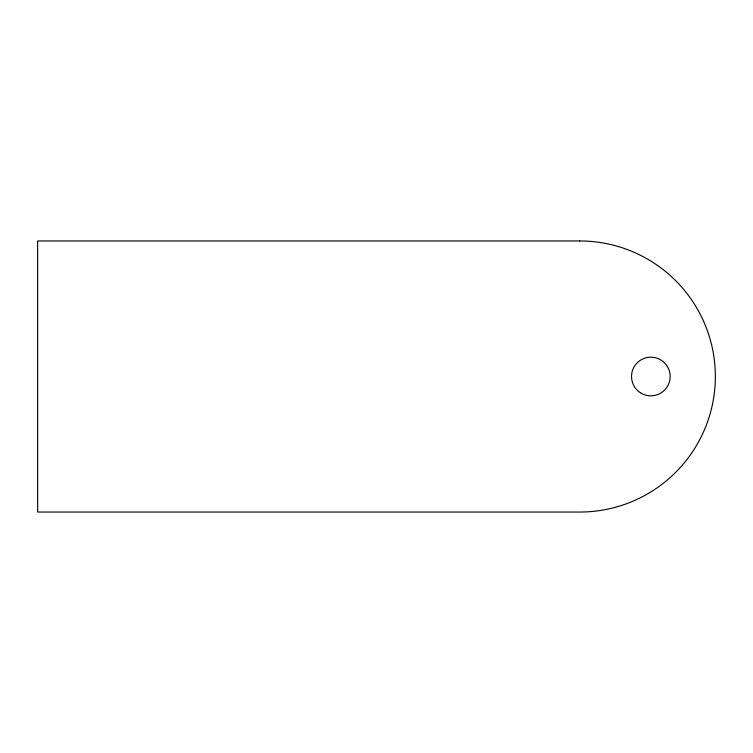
<?xml version="1.0" encoding="UTF-8"?>
<svg xmlns="http://www.w3.org/2000/svg" width="753" height="753" viewBox="0 0 753 753"><rect width="100%" height="100%" fill="white"/><g stroke="black" fill="none" stroke-linecap="round" stroke-linejoin="round"><path stroke-width="1.13" d="M579.81 240.96L37.65 240.96L37.65 512.04L579.81 512.04A135.54 135.54 0 0 0 715.35 376.5A135.54 135.54 0 0 0 579.81 240.96M641.18 393.235A19.333 19.333 0 0 0 670.17 376.5A19.333 19.333 0 0 0 641.18 359.765A19.333 19.333 0 0 0 641.18 393.235"/></g></svg>
